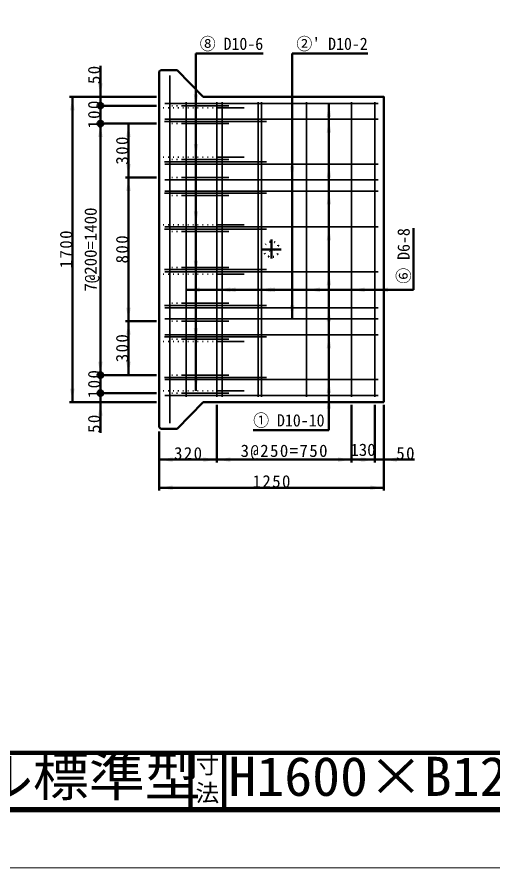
# Model space of a CAD drawing. Units: millimetres, scale not verified. Extents: x -2102 to 2102, y -1485 to 1485.
# Drawn here: x 73 to 922, y -1485 to 31 of the extents above; entities that cross this region are included whole.
import ezdxf
from ezdxf.enums import TextEntityAlignment as Align

# ---------------------------------------------------------------- set-up
doc = ezdxf.new("R2010")
doc.units = ezdxf.units.MM
doc.header["$LTSCALE"] = 5
doc.linetypes.add('DOTTED', pattern=[1.75, 0.25, -1.5])
doc.linetypes.add('LONG_DASHED_DOTTED', pattern=[15.25, 12, -1.5, 0.25, -1.5])
doc.layers.add('0-0_V-nasSTD', color=7, linetype='Continuous', lineweight=50)
doc.layers.add('0-1_0', color=7, linetype='Continuous', lineweight=100)
doc.styles.add('ＭＳ ゴシック', font='')
doc.styles.get('ＭＳ ゴシック').set_extended_font_data('MS Gothic')

msp = doc.modelspace()

# ---------------------------------------------------------------- linework, layer by layer
at = {"layer": '0-0_V-nasSTD'}
for p, q in [((392.093, -34.269), (512.093, -34.269)), ((392.093, -635.069), (392.093, -34.269)), ((563.519, -34.269), (698.519, -34.269)), ((563.519, -506.909), (563.519, -34.269)), ((329.599, -63.549), (326.719, -66.429)), ((326.719, -66.429), (326.719, -699.709)), ((358.719, -63.549), (329.599, -63.549)), ((358.719, -63.549), (404.641, -111.069)), ((321.719, -111.069), (166.719, -111.069)), ((171.719, -111.069), (171.719, -655.069)), ((321.719, -127.069), (216.719, -127.069)), ((221.719, -127.069), (221.719, -159.069)), ((629.119, -705.069), (629.119, -123.069)), ((321.719, -159.069), (216.719, -159.069)), ((221.719, -607.069), (221.719, -159.069)), ((271.719, -255.069), (271.719, -159.069)), ((321.719, -255.069), (266.719, -255.069)), ((271.719, -511.069), (271.719, -255.069)), ((779.719, -455.069), (779.719, -345.069)), ((374.719, -455.069), (779.719, -455.069)), ((321.719, -511.069), (266.719, -511.069)), ((271.719, -607.069), (271.719, -511.069)), ((321.719, -607.069), (216.719, -607.069)), ((221.719, -639.069), (221.719, -607.069)), ((321.719, -639.069), (216.719, -639.069)), ((321.719, -655.069), (166.719, -655.069)), ((404.641, -655.069), (358.719, -702.589)), ((726.719, -655.069), (404.641, -655.069)), ((429.119, -762.589), (429.119, -660.069)), ((669.119, -762.589), (669.119, -660.069)), ((710.719, -762.589), (710.719, -660.069)), ((726.719, -812.589), (726.719, -660.069)), ((326.719, -699.709), (329.599, -702.589)), ((326.719, -812.589), (326.719, -707.589)), ((329.599, -702.589), (358.719, -702.589)), ((494.119, -705.069), (629.119, -705.069)), ((326.719, -757.589), (429.119, -757.589)), ((429.119, -757.589), (669.119, -757.589)), ((669.119, -757.589), (710.719, -757.589)), ((726.719, -807.589), (326.719, -807.589))]:
    msp.add_line(p, q, dxfattribs=at)
at = {"layer": '0-0_V-nasSTD', "lineweight": 35}
for p, q in [((345.439, -73.469), (345.439, -692.669)), ((374.719, -645.469), (374.719, -120.669)), ((429.119, -645.469), (429.119, -120.669)), ((438.719, -645.469), (438.719, -120.669)), ((502.719, -645.469), (502.719, -120.669)), ((509.119, -645.469), (509.119, -120.669)), ((589.119, -645.469), (589.119, -120.669)), ((669.119, -645.469), (669.119, -120.669)), ((710.719, -645.469), (710.719, -120.669)), ((717.119, -123.069), (336.319, -123.069)), ((367.608, -127.069), (450.488, -127.069)), ((429.947, -131.069), (477.947, -131.069)), ((717.119, -151.069), (336.319, -151.069)), ((518.079, -155.069), (335.679, -155.069)), ((367.608, -159.069), (450.488, -159.069)), ((518.079, -227.069), (335.679, -227.069)), ((367.608, -223.069), (450.488, -223.069)), ((429.947, -219.069), (477.947, -219.069)), ((717.119, -231.069), (336.319, -231.069)), ((367.608, -255.069), (450.488, -255.069)), ((717.119, -259.229), (336.319, -259.229)), ((518.079, -283.069), (335.679, -283.069)), ((717.119, -279.069), (336.319, -279.069)), ((367.608, -287.069), (450.488, -287.069)), ((518.079, -347.069), (335.679, -347.069)), ((717.119, -343.069), (336.319, -343.069)), ((429.947, -339.069), (477.947, -339.069)), ((367.608, -351.069), (450.488, -351.069)), ((518.079, -419.069), (335.679, -419.069)), ((717.119, -423.069), (336.319, -423.069)), ((367.608, -415.069), (450.488, -415.069)), ((429.947, -427.069), (477.947, -427.069)), ((518.079, -483.069), (335.679, -483.069)), ((367.608, -479.069), (450.488, -479.069)), ((717.119, -487.069), (336.319, -487.069)), ((717.119, -506.909), (336.319, -506.909)), ((367.608, -511.069), (450.488, -511.069)), ((518.079, -539.069), (335.679, -539.069)), ((717.119, -535.069), (336.319, -535.069)), ((367.608, -543.069), (450.488, -543.069)), ((429.947, -547.069), (477.947, -547.069)), ((518.079, -611.069), (335.679, -611.069)), ((717.119, -615.069), (336.319, -615.069)), ((367.608, -607.069), (450.488, -607.069)), ((429.947, -635.069), (477.947, -635.069)), ((717.119, -643.069), (336.319, -643.069)), ((367.608, -639.069), (450.488, -639.069))]:
    msp.add_line(p, q, dxfattribs=at)
at = {"layer": '0-0_V-nasSTD', "linetype": 'DOTTED', "lineweight": 35}
for p, q in [((333.759, -131.069), (429.947, -131.069)), ((367.608, -127.069), (349.119, -127.069)), ((367.608, -159.069), (349.119, -159.069)), ((333.759, -219.069), (429.947, -219.069)), ((367.608, -223.069), (349.119, -223.069)), ((367.608, -255.069), (349.119, -255.069)), ((367.608, -287.069), (349.119, -287.069)), ((333.759, -339.069), (429.947, -339.069)), ((367.608, -351.069), (349.119, -351.069)), ((367.608, -415.069), (349.119, -415.069)), ((333.759, -427.069), (429.947, -427.069)), ((367.608, -479.069), (349.119, -479.069)), ((367.608, -511.069), (349.119, -511.069)), ((367.608, -543.069), (349.119, -543.069)), ((333.759, -547.069), (429.947, -547.069)), ((367.608, -607.069), (349.119, -607.069)), ((333.759, -635.069), (429.947, -635.069)), ((367.608, -639.069), (349.119, -639.069))]:
    msp.add_line(p, q, dxfattribs=at)
at = {"layer": '0-0_V-nasSTD', "linetype": 'LONG_DASHED_DOTTED'}
for p, q in [((526.719, -365.629), (526.719, -399.549)), ((509.759, -383.069), (543.679, -383.069))]:
    msp.add_line(p, q, dxfattribs=at)
at = {"layer": '0-0_V-nasSTD', "lineweight": 100}
for p, q in [((382.5, -1280), (382.5, -1380)), ((442.5, -1280), (442.5, -1380)), ((-1997.5, -1380), (1997.5, -1380))]:
    msp.add_line(p, q, dxfattribs=at)
at = {"layer": '0-0_V-nasSTD', "lineweight": 18}
for points in [[(-2102.5, -1485), (-2102.5, 1485), (2102.5, 1485), (2102.5, -1485)], [(-2002.5, -1385), (-2002.5, 1385), (2002.5, 1385), (2002.5, -1385)]]:
    msp.add_lwpolyline(points, close=True, dxfattribs=at)
at = {"layer": '0-0_V-nasSTD'}
for points in [[(221.719, -127.069), (221.719, -111.069), (221.719, -56.069)], [(726.719, -655.069), (726.719, -111.069), (404.641, -111.069)], [(221.719, -639.069), (221.719, -655.069), (221.719, -710.069)], [(710.719, -757.589), (726.719, -757.589), (781.719, -757.589)]]:
    msp.add_lwpolyline(points, dxfattribs=at)
for centre in [(221.719, -127.069), (221.719, -159.069), (221.719, -607.069), (221.719, -639.069)]:
    msp.add_circle(centre, 5, dxfattribs=at)
at = {"layer": '0-0_V-nasSTD', "linetype": 'DOTTED'}
for radius in [13.76, 4]:
    msp.add_circle((526.719, -383.069), radius, dxfattribs=at)
at = {"layer": '0-0_V-nasSTD'}
for points in [[(217.719, -87.069), (221.719, -111.069), (221.719, -87.069)], [(221.719, -111.069), (221.719, -87.069), (225.719, -87.069)], [(167.719, -135.069), (171.719, -135.069), (171.719, -111.069)], [(171.719, -135.069), (171.719, -111.069), (175.719, -135.069)], [(388.093, -107.069), (392.093, -131.069), (392.093, -107.069)], [(392.093, -131.069), (392.093, -107.069), (396.093, -107.069)], [(625.119, -147.069), (629.119, -147.069), (629.119, -123.069)], [(629.119, -147.069), (629.119, -123.069), (633.119, -147.069)], [(625.119, -175.069), (629.119, -175.069), (629.119, -151.069)], [(629.119, -175.069), (629.119, -151.069), (633.119, -175.069)], [(217.719, -183.069), (221.719, -183.069), (221.719, -159.069)], [(221.719, -183.069), (221.719, -159.069), (225.719, -183.069)], [(267.719, -183.069), (271.719, -183.069), (271.719, -159.069)], [(271.719, -183.069), (271.719, -159.069), (275.719, -183.069)], [(388.093, -195.069), (392.093, -219.069), (392.093, -195.069)], [(392.093, -219.069), (392.093, -195.069), (396.093, -195.069)], [(267.719, -231.069), (271.719, -255.069), (271.719, -231.069)], [(271.719, -255.069), (271.719, -231.069), (275.719, -231.069)], [(559.519, -235.229), (563.519, -259.229), (563.519, -235.229)], [(563.519, -259.229), (563.519, -235.229), (567.519, -235.229)], [(625.119, -255.069), (629.119, -255.069), (629.119, -231.069)], [(629.119, -255.069), (629.119, -231.069), (633.119, -255.069)], [(267.719, -279.069), (271.719, -279.069), (271.719, -255.069)], [(271.719, -279.069), (271.719, -255.069), (275.719, -279.069)], [(625.119, -303.069), (629.119, -303.069), (629.119, -279.069)], [(629.119, -303.069), (629.119, -279.069), (633.119, -303.069)], [(388.093, -315.069), (392.093, -339.069), (392.093, -315.069)], [(392.093, -339.069), (392.093, -315.069), (396.093, -315.069)], [(625.119, -367.069), (629.119, -367.069), (629.119, -343.069)], [(629.119, -367.069), (629.119, -343.069), (633.119, -367.069)], [(388.093, -403.069), (392.093, -427.069), (392.093, -403.069)], [(392.093, -427.069), (392.093, -403.069), (396.093, -403.069)], [(625.119, -447.069), (629.119, -447.069), (629.119, -423.069)], [(629.119, -447.069), (629.119, -423.069), (633.119, -447.069)], [(374.719, -455.069), (398.719, -455.069), (398.719, -451.069)], [(429.119, -455.069), (453.119, -455.069), (453.119, -451.069)], [(438.719, -455.069), (462.719, -455.069), (462.719, -451.069)], [(502.719, -455.069), (526.719, -455.069), (526.719, -451.069)], [(509.119, -455.069), (533.119, -455.069), (533.119, -451.069)], [(589.119, -455.069), (613.119, -455.069), (613.119, -451.069)], [(669.119, -455.069), (693.119, -455.069), (693.119, -451.069)], [(710.719, -455.069), (734.719, -455.069), (734.719, -451.069)], [(374.719, -455.069), (398.719, -459.069), (398.719, -455.069)], [(429.119, -455.069), (453.119, -459.069), (453.119, -455.069)], [(438.719, -455.069), (462.719, -459.069), (462.719, -455.069)], [(502.719, -455.069), (526.719, -459.069), (526.719, -455.069)], [(509.119, -455.069), (533.119, -459.069), (533.119, -455.069)], [(589.119, -455.069), (613.119, -459.069), (613.119, -455.069)], [(669.119, -455.069), (693.119, -459.069), (693.119, -455.069)], [(710.719, -455.069), (734.719, -459.069), (734.719, -455.069)], [(559.519, -482.909), (563.519, -506.909), (563.519, -482.909)], [(563.519, -506.909), (563.519, -482.909), (567.519, -482.909)], [(267.719, -487.069), (271.719, -511.069), (271.719, -487.069)], [(271.719, -511.069), (271.719, -487.069), (275.719, -487.069)], [(625.119, -511.069), (629.119, -511.069), (629.119, -487.069)], [(629.119, -511.069), (629.119, -487.069), (633.119, -511.069)], [(267.719, -535.069), (271.719, -535.069), (271.719, -511.069)], [(271.719, -535.069), (271.719, -511.069), (275.719, -535.069)], [(388.093, -523.069), (392.093, -547.069), (392.093, -523.069)], [(392.093, -547.069), (392.093, -523.069), (396.093, -523.069)], [(625.119, -559.069), (629.119, -559.069), (629.119, -535.069)], [(629.119, -559.069), (629.119, -535.069), (633.119, -559.069)], [(217.719, -583.069), (221.719, -607.069), (221.719, -583.069)], [(221.719, -607.069), (221.719, -583.069), (225.719, -583.069)], [(267.719, -583.069), (271.719, -607.069), (271.719, -583.069)], [(271.719, -607.069), (271.719, -583.069), (275.719, -583.069)], [(388.093, -611.069), (392.093, -635.069), (392.093, -611.069)], [(392.093, -635.069), (392.093, -611.069), (396.093, -611.069)], [(625.119, -639.069), (629.119, -639.069), (629.119, -615.069)], [(629.119, -639.069), (629.119, -615.069), (633.119, -639.069)], [(167.719, -631.069), (171.719, -655.069), (171.719, -631.069)], [(171.719, -655.069), (171.719, -631.069), (175.719, -631.069)], [(625.119, -667.069), (629.119, -667.069), (629.119, -643.069)], [(629.119, -667.069), (629.119, -643.069), (633.119, -667.069)], [(217.719, -679.069), (221.719, -679.069), (221.719, -655.069)], [(221.719, -679.069), (221.719, -655.069), (225.719, -679.069)], [(326.719, -757.589), (350.719, -757.589), (350.719, -753.589)], [(326.719, -757.589), (350.719, -761.589), (350.719, -757.589)], [(405.119, -757.589), (405.119, -753.589), (429.119, -757.589)], [(405.119, -761.589), (405.119, -757.589), (429.119, -757.589)], [(429.119, -757.589), (453.119, -757.589), (453.119, -753.589)], [(429.119, -757.589), (453.119, -761.589), (453.119, -757.589)], [(645.119, -757.589), (645.119, -753.589), (669.119, -757.589)], [(645.119, -761.589), (645.119, -757.589), (669.119, -757.589)], [(669.119, -757.589), (693.119, -757.589), (693.119, -753.589)], [(669.119, -757.589), (693.119, -761.589), (693.119, -757.589)], [(686.719, -757.589), (686.719, -753.589), (710.719, -757.589)], [(686.719, -761.589), (686.719, -757.589), (710.719, -757.589)], [(726.719, -757.589), (750.719, -757.589), (750.719, -753.589)], [(726.719, -757.589), (750.719, -761.589), (750.719, -757.589)], [(326.719, -807.589), (350.719, -807.589), (350.719, -803.589)], [(326.719, -807.589), (350.719, -811.589), (350.719, -807.589)], [(702.719, -807.589), (702.719, -803.589), (726.719, -807.589)], [(702.719, -811.589), (702.719, -807.589), (726.719, -807.589)]]:
    msp.add_solid(points, dxfattribs=at)
at = {"layer": '0-1_0'}
msp.add_line((-1997.5, -1280), (1997.5, -1280), dxfattribs=at)

# ---------------------------------------------------------------- texts
at = {"layer": '0-0_V-nasSTD', "style": 'ＭＳ ゴシック'}
for s, height, width, p in [('⑧ D10-6', 21.85, 0.95, (398.823, -34.269)), ("②' D10-2", 21.85, 0.95, (571.09, -34.269)), ('① D10-10', 21.85, 0.95, (494.119, -705.069)), ('1stタッチウォール標準型', 69.65, 1.05, (-746.25, -1377.53)), ('H1600×B1250×L1997×t100', 69.65, 1.05, (450, -1377.492))]:
    msp.add_text(s, height=height, dxfattribs=dict(at, width=width)).set_placement(p, align=Align.BOTTOM_LEFT)
msp.add_text('7@200=1400', height=21.99, rotation=90, dxfattribs=at).set_placement((221.719, -458.069), align=Align.BOTTOM_LEFT)
at = {"layer": '0-0_V-nasSTD', "style": 'ＭＳ ゴシック', "width": 0.95}
msp.add_text('⑥ D6-8', height=21.85, rotation=90, dxfattribs=at).set_placement((779.719, -444.18), align=Align.BOTTOM_LEFT)
at = {"layer": '0-0_V-nasSTD', "style": 'ＭＳ ゴシック'}
for s, height, p in [('130', 21.99, (667.419, -757.589)), ('寸', 30.79, (391.482, -1326.001)), ('法', 30.79, (391.476, -1375.99))]:
    msp.add_text(s, height=height, dxfattribs=at).set_placement(p, align=Align.BOTTOM_LEFT)
at = {"layer": '0-0_V-nasSTD', "char_height": 21.99, "attachment_point": 7, "rotation": 90, "style": 'ＭＳ ゴシック'}
for s, insert in [('\\T1.17;50', (221.719, -88.569)), ('\\T1.17;100', (221.719, -168.069)), ('\\T1.17;300', (271.719, -232.069)), ('\\T1.17;1700', (171.719, -416.819)), ('\\T1.17;800', (271.719, -408.069)), ('\\T1.17;300', (271.719, -584.069)), ('\\T1.17;100', (221.719, -648.069)), ('\\T1.17;50', (221.719, -710.069))]:
    msp.add_mtext(s, dxfattribs=dict(at, insert=insert))
at = {"layer": '0-0_V-nasSTD', "char_height": 21.99, "attachment_point": 7, "style": 'ＭＳ ゴシック'}
for s, insert in [('\\T1.17;320', (352.919, -757.589)), ('\\T1.17;3@250=750', (471.619, -757.589)), ('\\T1.17;50', (749.219, -757.589)), ('\\T1.17;1250', (492.969, -807.589))]:
    msp.add_mtext(s, dxfattribs=dict(at, insert=insert))

doc.saveas('drawing.dxf')
